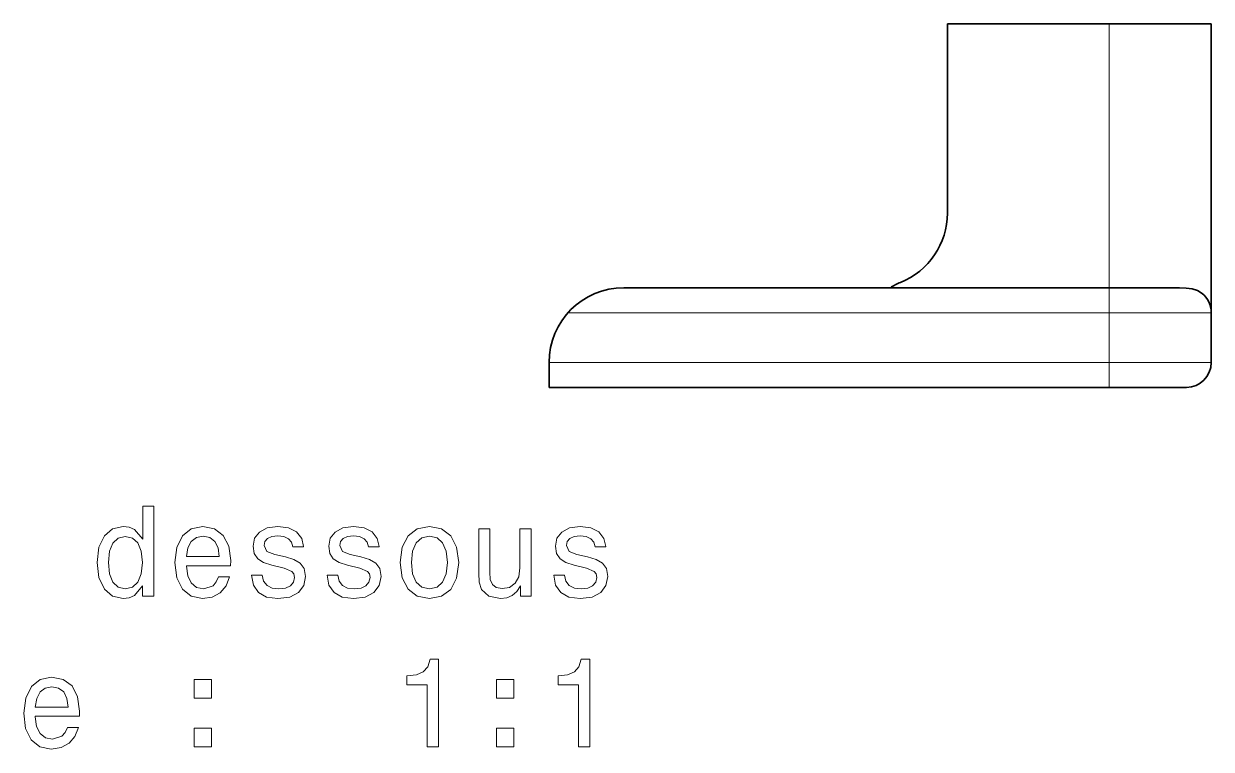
# Model space of a CAD drawing. Extents: x 507 to 804, y 334 to 583.
# Drawn here: x 609.72 to 657.43, y 445.75 to 474.88 of the extents above; entities that cross this region are included whole.
import ezdxf

# ---------------------------------------------------------------- set-up
doc = ezdxf.new("R2010")
doc.units = 0

msp = doc.modelspace()

# ---------------------------------------------------------------- linework, layer by layer
at = {"color": 7, "lineweight": 35, "ltscale": 0.19}
msp.add_line((646.83, 474.881), (646.83, 467.281), dxfattribs=at)
at = {"color": 7, "lineweight": 35, "ltscale": 0.1625}
msp.add_line((646.83, 474.881), (653.33, 474.881), dxfattribs=at)
at = {"color": 7, "lineweight": 13, "ltscale": 0.265}
msp.add_line((653.33, 464.281), (653.33, 474.881), dxfattribs=at)
at = {"color": 7, "lineweight": 35, "ltscale": 0.102499}
msp.add_line((657.43, 474.881), (653.33, 474.881), dxfattribs=at)
at = {"color": 7, "lineweight": 35, "ltscale": 0.29}
msp.add_line((657.43, 463.281), (657.43, 474.881), dxfattribs=at)
at = {"color": 7, "lineweight": 35, "ltscale": 0.4875}
msp.add_line((653.33, 464.281), (633.83, 464.281), dxfattribs=at)
at = {"color": 7, "lineweight": 13, "ltscale": 0.025}
for p, q in [((653.33, 463.281), (653.33, 464.281)), ((653.33, 460.281), (653.33, 461.281))]:
    msp.add_line(p, q, dxfattribs=at)
at = {"color": 7, "lineweight": 35, "ltscale": 0.070724}
msp.add_line((653.33, 464.281), (656.159, 464.281), dxfattribs=at)
at = {"color": 7, "lineweight": 13}
for p, q in [((653.33, 463.281), (631.594, 463.281)), ((653.33, 461.281), (630.83, 461.281))]:
    msp.add_line(p, q, dxfattribs=at)
at = {"color": 7, "lineweight": 13, "ltscale": 0.05}
msp.add_line((653.33, 461.281), (653.33, 463.281), dxfattribs=at)
at = {"color": 7, "lineweight": 13, "ltscale": 0.102499}
for p, q in [((653.33, 463.281), (657.43, 463.281)), ((653.33, 461.281), (657.43, 461.281))]:
    msp.add_line(p, q, dxfattribs=at)
at = {"color": 7, "lineweight": 35, "ltscale": 0.05}
msp.add_line((657.43, 461.281), (657.43, 463.281), dxfattribs=at)
at = {"color": 7, "lineweight": 35, "ltscale": 0.025}
msp.add_line((630.83, 460.281), (630.83, 461.281), dxfattribs=at)
at = {"color": 7, "lineweight": 35}
msp.add_line((653.33, 460.281), (630.83, 460.281), dxfattribs=at)
at = {"color": 7, "lineweight": 35, "ltscale": 0.077499}
msp.add_line((653.33, 460.281), (656.43, 460.281), dxfattribs=at)
at = {"color": 7, "lineweight": 35}
msp.add_lwpolyline([(656.159, 464.281), (656.422, 464.271), (656.664, 464.234), (656.879, 464.166), (657.061, 464.057)], dxfattribs=at)
at = {"color": 7, "lineweight": 13}
for points in [[(614.5, 452.313), (614.5, 451.894), (614.943, 451.894), (614.943, 455.515), (614.505, 455.515), (614.505, 454.189), (614.167, 454.572), (613.96, 454.663), (613.723, 454.698), (613.294, 454.598), (612.961, 454.315), (612.744, 453.861), (612.669, 453.251), (612.744, 452.641), (612.961, 452.182), (613.294, 451.894), (613.723, 451.799), (613.96, 451.834), (614.172, 451.925)], [(616.26, 453.12), (618.035, 453.12), (618.04, 453.327), (617.959, 453.907), (617.737, 454.34), (617.384, 454.603), (616.915, 454.698), (616.456, 454.598), (616.103, 454.315), (615.876, 453.856), (615.796, 453.251), (615.871, 452.631), (616.098, 452.177), (616.446, 451.894), (616.9, 451.799), (617.293, 451.864), (617.616, 452.036), (617.853, 452.308), (617.989, 452.671), (617.551, 452.671), (617.46, 452.469), (617.329, 452.318), (616.956, 452.197), (616.668, 452.252), (616.451, 452.429), (616.31, 452.716), (616.26, 453.105)], [(620.234, 453.473), (619.805, 453.574), (619.487, 453.69), (619.381, 453.927), (619.412, 454.093), (619.518, 454.214), (619.689, 454.29), (619.936, 454.32), (620.173, 454.29), (620.36, 454.199), (620.481, 454.063), (620.531, 453.881), (620.965, 453.881), (620.965, 453.891), (620.889, 454.219), (620.682, 454.476), (620.36, 454.638), (619.936, 454.698), (619.507, 454.638), (619.195, 454.471), (618.998, 454.224), (618.938, 453.912), (618.983, 453.609), (619.124, 453.397), (619.356, 453.246), (619.694, 453.14), (620.188, 453.019), (620.491, 452.893), (620.572, 452.792), (620.602, 452.641), (620.556, 452.454), (620.435, 452.313), (620.239, 452.222), (619.976, 452.192), (619.699, 452.222), (619.497, 452.328), (619.361, 452.5), (619.306, 452.737), (618.877, 452.737), (618.948, 452.333), (619.154, 452.041), (619.482, 451.864), (619.936, 451.799), (620.41, 451.864), (620.758, 452.041), (620.97, 452.323), (621.046, 452.691), (620.99, 453.009), (620.834, 453.226), (620.577, 453.367)], [(623.27, 453.473), (622.841, 453.574), (622.523, 453.69), (622.417, 453.927), (622.448, 454.093), (622.554, 454.214), (622.725, 454.29), (622.972, 454.32), (623.209, 454.29), (623.396, 454.199), (623.517, 454.063), (623.567, 453.881), (624.001, 453.881), (624.001, 453.891), (623.925, 454.219), (623.719, 454.476), (623.396, 454.638), (622.972, 454.698), (622.543, 454.638), (622.231, 454.471), (622.034, 454.224), (621.974, 453.912), (622.019, 453.609), (622.16, 453.397), (622.392, 453.246), (622.73, 453.14), (623.224, 453.019), (623.527, 452.893), (623.608, 452.792), (623.638, 452.641), (623.592, 452.454), (623.471, 452.313), (623.275, 452.222), (623.012, 452.192), (622.735, 452.222), (622.533, 452.328), (622.397, 452.5), (622.342, 452.737), (621.913, 452.737), (621.984, 452.333), (622.19, 452.041), (622.518, 451.864), (622.972, 451.799), (623.446, 451.864), (623.794, 452.041), (624.006, 452.323), (624.082, 452.691), (624.026, 453.009), (623.87, 453.226), (623.613, 453.367)], [(624.848, 453.246), (624.929, 452.631), (625.161, 452.177), (625.529, 451.894), (626.023, 451.799), (626.512, 451.894), (626.881, 452.172), (627.113, 452.626), (627.198, 453.246), (627.113, 453.861), (626.881, 454.32), (626.512, 454.598), (626.023, 454.698), (625.529, 454.598), (625.161, 454.315), (624.929, 453.861)], [(632.378, 453.473), (631.949, 453.574), (631.631, 453.69), (631.525, 453.927), (631.556, 454.093), (631.662, 454.214), (631.833, 454.29), (632.08, 454.32), (632.317, 454.29), (632.504, 454.199), (632.625, 454.063), (632.675, 453.881), (633.109, 453.881), (633.109, 453.891), (633.033, 454.219), (632.827, 454.476), (632.504, 454.638), (632.08, 454.698), (631.651, 454.638), (631.339, 454.471), (631.142, 454.224), (631.082, 453.912), (631.127, 453.609), (631.268, 453.397), (631.5, 453.246), (631.838, 453.14), (632.332, 453.019), (632.635, 452.893), (632.716, 452.792), (632.746, 452.641), (632.701, 452.454), (632.579, 452.313), (632.383, 452.222), (632.121, 452.192), (631.843, 452.222), (631.641, 452.328), (631.505, 452.5), (631.45, 452.737), (631.021, 452.737), (631.092, 452.333), (631.298, 452.041), (631.626, 451.864), (632.08, 451.799), (632.554, 451.864), (632.902, 452.041), (633.114, 452.323), (633.19, 452.691), (633.134, 453.009), (632.978, 453.226), (632.721, 453.367)], [(613.798, 454.3), (614.091, 454.229), (614.313, 454.033), (614.444, 453.705), (614.494, 453.251), (614.444, 452.792), (614.313, 452.464), (614.091, 452.263), (613.798, 452.197), (613.521, 452.263), (613.309, 452.464), (613.168, 452.797), (613.123, 453.251), (613.168, 453.7), (613.309, 454.028), (613.521, 454.229)], [(616.26, 453.493), (616.315, 453.841), (616.451, 454.098), (616.658, 454.255), (616.93, 454.31), (617.198, 454.255), (617.404, 454.098), (617.53, 453.841), (617.576, 453.493)], [(625.302, 453.251), (625.347, 453.705), (625.489, 454.033), (625.716, 454.234), (626.023, 454.305), (626.326, 454.234), (626.553, 454.038), (626.694, 453.705), (626.744, 453.251), (626.694, 452.792), (626.553, 452.459), (626.326, 452.257), (626.023, 452.192), (625.716, 452.257), (625.489, 452.459), (625.347, 452.792)], [(630.103, 454.603), (629.659, 454.603), (629.659, 453.039), (629.609, 452.676), (629.463, 452.414), (629.236, 452.252), (628.938, 452.202), (628.701, 452.242), (628.55, 452.363), (628.464, 452.57), (628.444, 452.863), (628.444, 454.603), (628, 454.603), (628, 452.822), (628.015, 452.464), (628.111, 452.167), (628.404, 451.894), (628.873, 451.799), (629.125, 451.834), (629.342, 451.925), (629.528, 452.081), (629.68, 452.308), (629.68, 451.894), (630.103, 451.894)], [(625.932, 445.848), (626.391, 445.848), (626.391, 449.373), (626.048, 449.373), (625.958, 449.065), (625.776, 448.858), (625.499, 448.737), (625.115, 448.697), (625.115, 448.339), (625.932, 448.339)], [(632.005, 445.848), (632.464, 445.848), (632.464, 449.373), (632.121, 449.373), (632.03, 449.065), (631.848, 448.858), (631.571, 448.737), (631.188, 448.697), (631.188, 448.339), (632.005, 448.339)], [(610.188, 447.073), (611.963, 447.073), (611.968, 447.28), (611.887, 447.86), (611.665, 448.293), (611.312, 448.556), (610.843, 448.652), (610.384, 448.551), (610.031, 448.268), (609.804, 447.809), (609.724, 447.204), (609.799, 446.584), (610.026, 446.13), (610.374, 445.848), (610.828, 445.752), (611.221, 445.817), (611.544, 445.989), (611.781, 446.261), (611.917, 446.624), (611.479, 446.624), (611.388, 446.422), (611.257, 446.271), (610.883, 446.15), (610.596, 446.206), (610.379, 446.382), (610.238, 446.67), (610.188, 447.058)], [(616.567, 447.804), (617.263, 447.804), (617.263, 448.556), (616.567, 448.556)], [(628.711, 447.804), (629.407, 447.804), (629.407, 448.556), (628.711, 448.556)], [(610.188, 447.446), (610.243, 447.794), (610.379, 448.051), (610.586, 448.208), (610.858, 448.263), (611.126, 448.208), (611.332, 448.051), (611.458, 447.794), (611.504, 447.446)], [(616.567, 445.848), (617.263, 445.848), (617.263, 446.599), (616.567, 446.599)], [(628.711, 445.848), (629.407, 445.848), (629.407, 446.599), (628.711, 446.599)]]:
    msp.add_lwpolyline(points, close=True, dxfattribs=at)
at = {"color": 7, "lineweight": 35}
for centre, radius, start, end in [((643.83, 467.281), 3, 291.7156, 360), ((633.83, 461.281), 3, 90, 180), ((645.68, 462.636), 2, 111.7156, 124.6562), ((656.43, 463.281), 1, 0, 50.8796), ((656.43, 461.281), 1, 270, 360)]:
    msp.add_arc(centre, radius, start, end, dxfattribs=at)

doc.saveas('drawing.dxf')
